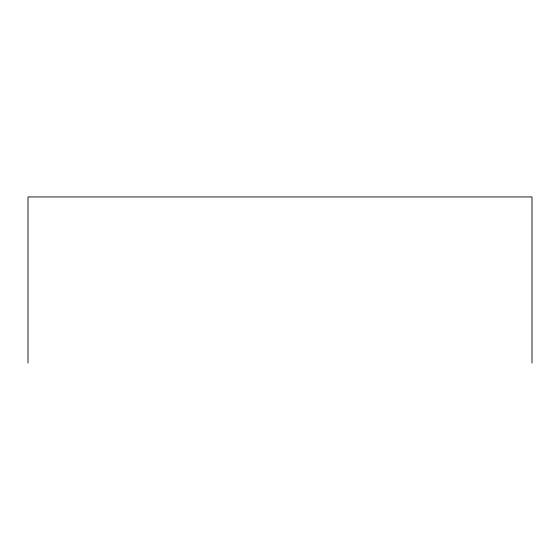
<?xml version="1.0" encoding="UTF-8"?>
<svg xmlns="http://www.w3.org/2000/svg" width="560" height="560" viewBox="0 0 560 560"><rect width="100%" height="100%" fill="white"/><g stroke="black" fill="none" stroke-linecap="round" stroke-linejoin="round"><path stroke-width="0.84" d="M532 363.055L532 196.945L28 196.945L28 363.055"/></g></svg>
